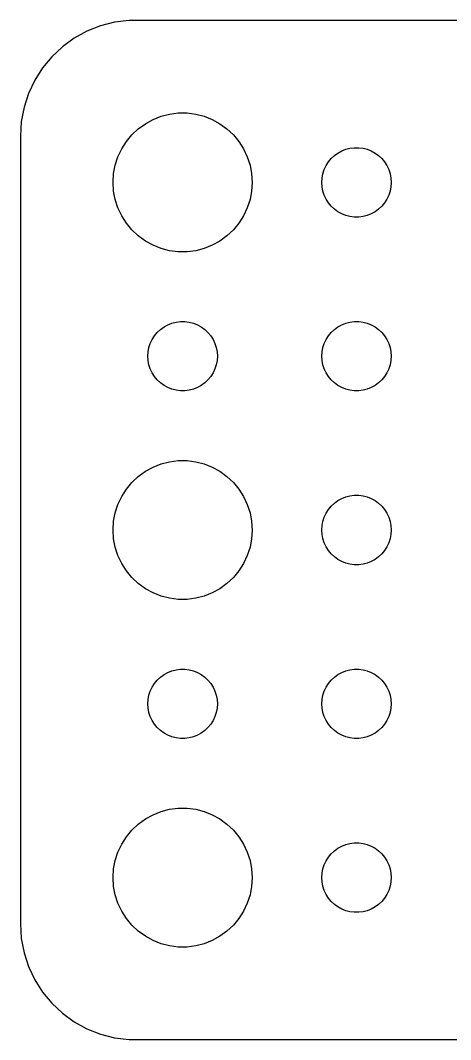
# Model space of a CAD drawing. Header units: metres. Extents: x -22 to 22, y 248 to 508.
# Drawn here: x -22 to -3.44, y 464.01 to 507.99 of the extents above; entities that cross this region are included whole.
import ezdxf

# ---------------------------------------------------------------- set-up
doc = ezdxf.new("R2010")
doc.units = ezdxf.units.M

msp = doc.modelspace()

# ---------------------------------------------------------------- linework, layer by layer
for p, q in [((-17.3139, 507.99), (-17.9369, 507.911)), ((17.3139, 507.99), (-17.3139, 507.99)), ((-18.5451, 507.755), (-19.1289, 507.524)), ((-17.9369, 507.911), (-18.5451, 507.755)), ((-19.6791, 507.222), (-20.1871, 506.853)), ((-19.1289, 507.524), (-19.6791, 507.222)), ((-20.1871, 506.853), (-20.6448, 506.423)), ((-20.6448, 506.423), (-21.0451, 505.939)), ((-21.0451, 505.939), (-21.3815, 505.409)), ((-21.3815, 505.409), (-21.6489, 504.841)), ((-21.6489, 504.841), (-21.8429, 504.243)), ((-21.8429, 504.243), (-21.9606, 503.627)), ((-21.9606, 503.627), (-22, 503)), ((-16.6075, 503.533), (-16.2773, 503.714)), ((-16.2773, 503.714), (-15.927, 503.853)), ((-15.927, 503.853), (-15.5621, 503.947)), ((-15.5621, 503.947), (-15.1884, 503.994)), ((-15.1884, 503.994), (-14.8116, 503.994)), ((-14.8116, 503.994), (-14.4379, 503.947)), ((-14.4379, 503.947), (-14.0729, 503.853)), ((-14.0729, 503.853), (-13.7227, 503.714)), ((-13.7227, 503.714), (-13.3925, 503.533)), ((-17.1869, 503.054), (-16.9123, 503.312)), ((-16.9123, 503.312), (-16.6075, 503.533)), ((-13.3925, 503.533), (-13.0877, 503.312)), ((-13.0877, 503.312), (-12.8131, 503.054)), ((-22, 503), (-22, 469)), ((-17.6289, 502.445), (-17.427, 502.763)), ((-17.427, 502.763), (-17.1869, 503.054)), ((-12.8131, 503.054), (-12.5729, 502.763)), ((-12.5729, 502.763), (-12.3711, 502.445)), ((-17.7893, 502.104), (-17.6289, 502.445)), ((-12.3711, 502.445), (-12.2107, 502.104)), ((-8.45613, 502.156), (-8.30373, 502.266)), ((-8.30373, 502.266), (-8.13866, 502.357)), ((-8.13866, 502.357), (-7.96352, 502.427)), ((-7.96352, 502.427), (-7.78107, 502.473)), ((-7.78107, 502.473), (-7.59418, 502.497)), ((-7.59418, 502.497), (-7.40581, 502.497)), ((-7.40581, 502.497), (-7.21892, 502.473)), ((-7.21892, 502.473), (-7.03647, 502.427)), ((-7.03647, 502.427), (-6.86133, 502.357)), ((-6.86133, 502.357), (-6.69626, 502.266)), ((-6.69626, 502.266), (-6.54385, 502.156)), ((-17.9057, 501.746), (-17.7893, 502.104)), ((-12.2107, 502.104), (-12.0942, 501.746)), ((-8.81445, 501.723), (-8.71352, 501.882)), ((-8.71352, 501.882), (-8.59344, 502.027)), ((-8.59344, 502.027), (-8.45613, 502.156)), ((-6.54385, 502.156), (-6.40654, 502.027)), ((-6.40654, 502.027), (-6.28647, 501.882)), ((-6.28647, 501.882), (-6.18553, 501.723)), ((-18, 501), (-17.9763, 501.376)), ((-17.9763, 501.376), (-17.9057, 501.746)), ((-12.0942, 501.746), (-12.0237, 501.376)), ((-12.0237, 501.376), (-12, 501)), ((-8.98816, 501.188), (-8.95287, 501.373)), ((-8.95287, 501.373), (-8.89465, 501.552)), ((-8.89465, 501.552), (-8.81445, 501.723)), ((-6.18553, 501.723), (-6.10533, 501.552)), ((-6.10533, 501.552), (-6.04712, 501.373)), ((-6.04712, 501.373), (-6.01183, 501.188)), ((-17.9763, 500.624), (-18, 501)), ((-12, 501), (-12.0237, 500.624)), ((-9, 501), (-8.98816, 501.188)), ((-8.98816, 500.812), (-9, 501)), ((-6.01183, 501.188), (-6, 501)), ((-6, 501), (-6.01183, 500.812)), ((-17.9057, 500.254), (-17.9763, 500.624)), ((-12.0237, 500.624), (-12.0942, 500.254)), ((-8.95287, 500.627), (-8.98816, 500.812)), ((-8.89465, 500.448), (-8.95287, 500.627)), ((-6.04712, 500.627), (-6.10533, 500.448)), ((-6.01183, 500.812), (-6.04712, 500.627)), ((-17.7893, 499.896), (-17.9057, 500.254)), ((-12.0942, 500.254), (-12.2107, 499.896)), ((-8.81445, 500.277), (-8.89465, 500.448)), ((-8.71352, 500.118), (-8.81445, 500.277)), ((-8.59344, 499.973), (-8.71352, 500.118)), ((-6.28647, 500.118), (-6.40654, 499.973)), ((-6.18553, 500.277), (-6.28647, 500.118)), ((-6.10533, 500.448), (-6.18553, 500.277)), ((-17.6289, 499.555), (-17.7893, 499.896)), ((-12.2107, 499.896), (-12.3711, 499.555)), ((-8.45613, 499.844), (-8.59344, 499.973)), ((-8.30373, 499.734), (-8.45613, 499.844)), ((-8.13866, 499.643), (-8.30373, 499.734)), ((-7.96352, 499.573), (-8.13866, 499.643)), ((-6.86133, 499.643), (-7.03647, 499.573)), ((-6.69626, 499.734), (-6.86133, 499.643)), ((-6.54385, 499.844), (-6.69626, 499.734)), ((-6.40654, 499.973), (-6.54385, 499.844)), ((-17.427, 499.237), (-17.6289, 499.555)), ((-17.1869, 498.946), (-17.427, 499.237)), ((-12.5729, 499.237), (-12.8131, 498.946)), ((-12.3711, 499.555), (-12.5729, 499.237)), ((-7.78107, 499.527), (-7.96352, 499.573)), ((-7.59418, 499.503), (-7.78107, 499.527)), ((-7.40581, 499.503), (-7.59418, 499.503)), ((-7.21892, 499.527), (-7.40581, 499.503)), ((-7.03647, 499.573), (-7.21892, 499.527)), ((-16.9123, 498.688), (-17.1869, 498.946)), ((-12.8131, 498.946), (-13.0877, 498.688)), ((-16.6075, 498.467), (-16.9123, 498.688)), ((-16.2773, 498.286), (-16.6075, 498.467)), ((-13.3925, 498.467), (-13.7227, 498.286)), ((-13.0877, 498.688), (-13.3925, 498.467)), ((-15.927, 498.147), (-16.2773, 498.286)), ((-15.5621, 498.053), (-15.927, 498.147)), ((-15.1884, 498.006), (-15.5621, 498.053)), ((-14.8116, 498.006), (-15.1884, 498.006)), ((-14.4379, 498.053), (-14.8116, 498.006)), ((-14.0729, 498.147), (-14.4379, 498.053)), ((-13.7227, 498.286), (-14.0729, 498.147)), ((-15.8037, 494.766), (-15.6387, 494.857)), ((-15.6387, 494.857), (-15.4635, 494.927)), ((-15.4635, 494.927), (-15.2811, 494.973)), ((-15.2811, 494.973), (-15.0942, 494.997)), ((-15.0942, 494.997), (-14.9058, 494.997)), ((-14.9058, 494.997), (-14.7189, 494.973)), ((-14.7189, 494.973), (-14.5365, 494.927)), ((-14.5365, 494.927), (-14.3613, 494.857)), ((-14.3613, 494.857), (-14.1963, 494.766)), ((-8.30373, 494.766), (-8.13866, 494.857)), ((-8.13866, 494.857), (-7.96352, 494.927)), ((-7.96352, 494.927), (-7.78107, 494.973)), ((-7.78107, 494.973), (-7.59418, 494.997)), ((-7.59418, 494.997), (-7.40581, 494.997)), ((-7.40581, 494.997), (-7.21892, 494.973)), ((-7.21892, 494.973), (-7.03647, 494.927)), ((-7.03647, 494.927), (-6.86133, 494.857)), ((-6.86133, 494.857), (-6.69626, 494.766)), ((-16.3145, 494.223), (-16.2135, 494.382)), ((-16.2135, 494.382), (-16.0934, 494.527)), ((-16.0934, 494.527), (-15.9561, 494.656)), ((-15.9561, 494.656), (-15.8037, 494.766)), ((-14.1963, 494.766), (-14.0439, 494.656)), ((-14.0439, 494.656), (-13.9065, 494.527)), ((-13.9065, 494.527), (-13.7865, 494.382)), ((-13.7865, 494.382), (-13.6855, 494.223)), ((-8.81445, 494.223), (-8.71352, 494.382)), ((-8.71352, 494.382), (-8.59344, 494.527)), ((-8.59344, 494.527), (-8.45613, 494.656)), ((-8.45613, 494.656), (-8.30373, 494.766)), ((-6.69626, 494.766), (-6.54385, 494.656)), ((-6.54385, 494.656), (-6.40654, 494.527)), ((-6.40654, 494.527), (-6.28647, 494.382)), ((-6.28647, 494.382), (-6.18553, 494.223)), ((-16.4529, 493.873), (-16.3947, 494.052)), ((-16.3947, 494.052), (-16.3145, 494.223)), ((-13.6855, 494.223), (-13.6053, 494.052)), ((-13.6053, 494.052), (-13.5471, 493.873)), ((-8.95287, 493.873), (-8.89465, 494.052)), ((-8.89465, 494.052), (-8.81445, 494.223)), ((-6.18553, 494.223), (-6.10533, 494.052)), ((-6.10533, 494.052), (-6.04712, 493.873)), ((-16.5, 493.5), (-16.4882, 493.688)), ((-16.4882, 493.312), (-16.5, 493.5)), ((-16.4882, 493.688), (-16.4529, 493.873)), ((-13.5471, 493.873), (-13.5118, 493.688)), ((-13.5118, 493.688), (-13.5, 493.5)), ((-13.5, 493.5), (-13.5118, 493.312)), ((-9, 493.5), (-8.98816, 493.688)), ((-8.98816, 493.312), (-9, 493.5)), ((-8.98816, 493.688), (-8.95287, 493.873)), ((-6.04712, 493.873), (-6.01183, 493.688)), ((-6.01183, 493.688), (-6, 493.5)), ((-6, 493.5), (-6.01183, 493.312)), ((-16.4529, 493.127), (-16.4882, 493.312)), ((-16.3947, 492.948), (-16.4529, 493.127)), ((-13.5471, 493.127), (-13.6053, 492.948)), ((-13.5118, 493.312), (-13.5471, 493.127)), ((-8.95287, 493.127), (-8.98816, 493.312)), ((-8.89465, 492.948), (-8.95287, 493.127)), ((-6.04712, 493.127), (-6.10533, 492.948)), ((-6.01183, 493.312), (-6.04712, 493.127)), ((-16.3145, 492.777), (-16.3947, 492.948)), ((-16.2135, 492.618), (-16.3145, 492.777)), ((-16.0934, 492.473), (-16.2135, 492.618)), ((-13.7865, 492.618), (-13.9065, 492.473)), ((-13.6855, 492.777), (-13.7865, 492.618)), ((-13.6053, 492.948), (-13.6855, 492.777)), ((-8.81445, 492.777), (-8.89465, 492.948)), ((-8.71352, 492.618), (-8.81445, 492.777)), ((-8.59344, 492.473), (-8.71352, 492.618)), ((-6.28647, 492.618), (-6.40654, 492.473)), ((-6.18553, 492.777), (-6.28647, 492.618)), ((-6.10533, 492.948), (-6.18553, 492.777)), ((-15.9561, 492.344), (-16.0934, 492.473)), ((-15.8037, 492.234), (-15.9561, 492.344)), ((-15.6387, 492.143), (-15.8037, 492.234)), ((-15.4635, 492.073), (-15.6387, 492.143)), ((-14.3613, 492.143), (-14.5365, 492.073)), ((-14.1963, 492.234), (-14.3613, 492.143)), ((-14.0439, 492.344), (-14.1963, 492.234)), ((-13.9065, 492.473), (-14.0439, 492.344)), ((-8.45613, 492.344), (-8.59344, 492.473)), ((-8.30373, 492.234), (-8.45613, 492.344)), ((-8.13866, 492.143), (-8.30373, 492.234)), ((-7.96352, 492.073), (-8.13866, 492.143)), ((-6.86133, 492.143), (-7.03647, 492.073)), ((-6.69626, 492.234), (-6.86133, 492.143)), ((-6.54385, 492.344), (-6.69626, 492.234)), ((-6.40654, 492.473), (-6.54385, 492.344)), ((-15.2811, 492.027), (-15.4635, 492.073)), ((-15.0942, 492.003), (-15.2811, 492.027)), ((-14.9058, 492.003), (-15.0942, 492.003)), ((-14.7189, 492.027), (-14.9058, 492.003)), ((-14.5365, 492.073), (-14.7189, 492.027)), ((-7.78107, 492.027), (-7.96352, 492.073)), ((-7.59418, 492.003), (-7.78107, 492.027)), ((-7.40581, 492.003), (-7.59418, 492.003)), ((-7.21892, 492.027), (-7.40581, 492.003)), ((-7.03647, 492.073), (-7.21892, 492.027)), ((-16.6075, 488.533), (-16.2773, 488.714)), ((-16.2773, 488.714), (-15.927, 488.853)), ((-15.927, 488.853), (-15.5621, 488.947)), ((-15.5621, 488.947), (-15.1884, 488.994)), ((-15.1884, 488.994), (-14.8116, 488.994)), ((-14.8116, 488.994), (-14.4379, 488.947)), ((-14.4379, 488.947), (-14.0729, 488.853)), ((-14.0729, 488.853), (-13.7227, 488.714)), ((-13.7227, 488.714), (-13.3925, 488.533)), ((-17.1869, 488.054), (-16.9123, 488.312)), ((-16.9123, 488.312), (-16.6075, 488.533)), ((-13.3925, 488.533), (-13.0877, 488.312)), ((-13.0877, 488.312), (-12.8131, 488.054)), ((-17.6289, 487.445), (-17.427, 487.763)), ((-17.427, 487.763), (-17.1869, 488.054)), ((-12.8131, 488.054), (-12.5729, 487.763)), ((-12.5729, 487.763), (-12.3711, 487.445)), ((-17.7893, 487.104), (-17.6289, 487.445)), ((-12.3711, 487.445), (-12.2107, 487.104)), ((-8.30373, 487.266), (-8.13866, 487.357)), ((-8.13866, 487.357), (-7.96352, 487.427)), ((-7.96352, 487.427), (-7.78107, 487.473)), ((-7.78107, 487.473), (-7.59418, 487.497)), ((-7.59418, 487.497), (-7.40581, 487.497)), ((-7.40581, 487.497), (-7.21892, 487.473)), ((-7.21892, 487.473), (-7.03647, 487.427)), ((-7.03647, 487.427), (-6.86133, 487.357)), ((-6.86133, 487.357), (-6.69626, 487.266)), ((-17.9057, 486.746), (-17.7893, 487.104)), ((-12.2107, 487.104), (-12.0942, 486.746)), ((-8.81445, 486.723), (-8.71352, 486.882)), ((-8.71352, 486.882), (-8.59344, 487.027)), ((-8.59344, 487.027), (-8.45613, 487.156)), ((-8.45613, 487.156), (-8.30373, 487.266)), ((-6.69626, 487.266), (-6.54385, 487.156)), ((-6.54385, 487.156), (-6.40654, 487.027)), ((-6.40654, 487.027), (-6.28647, 486.882)), ((-6.28647, 486.882), (-6.18553, 486.723)), ((-17.9763, 486.376), (-17.9057, 486.746)), ((-12.0942, 486.746), (-12.0237, 486.376)), ((-8.95287, 486.373), (-8.89465, 486.552)), ((-8.89465, 486.552), (-8.81445, 486.723)), ((-6.18553, 486.723), (-6.10533, 486.552)), ((-6.10533, 486.552), (-6.04712, 486.373)), ((-18, 486), (-17.9763, 486.376)), ((-17.9763, 485.624), (-18, 486)), ((-12.0237, 486.376), (-12, 486)), ((-12, 486), (-12.0237, 485.624)), ((-9, 486), (-8.98816, 486.188)), ((-8.98816, 485.812), (-9, 486)), ((-8.98816, 486.188), (-8.95287, 486.373)), ((-6.04712, 486.373), (-6.01183, 486.188)), ((-6.01183, 486.188), (-6, 486)), ((-6, 486), (-6.01183, 485.812)), ((-17.9057, 485.254), (-17.9763, 485.624)), ((-12.0237, 485.624), (-12.0942, 485.254)), ((-8.95287, 485.627), (-8.98816, 485.812)), ((-8.89465, 485.448), (-8.95287, 485.627)), ((-6.04712, 485.627), (-6.10533, 485.448)), ((-6.01183, 485.812), (-6.04712, 485.627)), ((-17.7893, 484.896), (-17.9057, 485.254)), ((-12.0942, 485.254), (-12.2107, 484.896)), ((-8.81445, 485.277), (-8.89465, 485.448)), ((-8.71352, 485.118), (-8.81445, 485.277)), ((-8.59344, 484.973), (-8.71352, 485.118)), ((-6.28647, 485.118), (-6.40654, 484.973)), ((-6.18553, 485.277), (-6.28647, 485.118)), ((-6.10533, 485.448), (-6.18553, 485.277)), ((-17.6289, 484.555), (-17.7893, 484.896)), ((-12.2107, 484.896), (-12.3711, 484.555)), ((-8.45613, 484.844), (-8.59344, 484.973)), ((-8.30373, 484.734), (-8.45613, 484.844)), ((-8.13866, 484.643), (-8.30373, 484.734)), ((-6.69626, 484.734), (-6.86133, 484.643)), ((-6.54385, 484.844), (-6.69626, 484.734)), ((-6.40654, 484.973), (-6.54385, 484.844)), ((-17.427, 484.237), (-17.6289, 484.555)), ((-17.1869, 483.946), (-17.427, 484.237)), ((-12.5729, 484.237), (-12.8131, 483.946)), ((-12.3711, 484.555), (-12.5729, 484.237)), ((-7.96352, 484.573), (-8.13866, 484.643)), ((-7.78107, 484.527), (-7.96352, 484.573)), ((-7.59418, 484.503), (-7.78107, 484.527)), ((-7.40581, 484.503), (-7.59418, 484.503)), ((-7.21892, 484.527), (-7.40581, 484.503)), ((-7.03647, 484.573), (-7.21892, 484.527)), ((-6.86133, 484.643), (-7.03647, 484.573)), ((-16.9123, 483.688), (-17.1869, 483.946)), ((-12.8131, 483.946), (-13.0877, 483.688)), ((-16.6075, 483.467), (-16.9123, 483.688)), ((-16.2773, 483.286), (-16.6075, 483.467)), ((-13.3925, 483.467), (-13.7227, 483.286)), ((-13.0877, 483.688), (-13.3925, 483.467)), ((-15.927, 483.147), (-16.2773, 483.286)), ((-15.5621, 483.053), (-15.927, 483.147)), ((-15.1884, 483.006), (-15.5621, 483.053)), ((-14.8116, 483.006), (-15.1884, 483.006)), ((-14.4379, 483.053), (-14.8116, 483.006)), ((-14.0729, 483.147), (-14.4379, 483.053)), ((-13.7227, 483.286), (-14.0729, 483.147)), ((-15.8037, 479.766), (-15.6387, 479.857)), ((-15.6387, 479.857), (-15.4635, 479.927)), ((-15.4635, 479.927), (-15.2811, 479.973)), ((-15.2811, 479.973), (-15.0942, 479.997)), ((-15.0942, 479.997), (-14.9058, 479.997)), ((-14.9058, 479.997), (-14.7189, 479.973)), ((-14.7189, 479.973), (-14.5365, 479.927)), ((-14.5365, 479.927), (-14.3613, 479.857)), ((-14.3613, 479.857), (-14.1963, 479.766)), ((-8.30373, 479.766), (-8.13866, 479.857)), ((-8.13866, 479.857), (-7.96352, 479.927)), ((-7.96352, 479.927), (-7.78107, 479.973)), ((-7.78107, 479.973), (-7.59418, 479.997)), ((-7.59418, 479.997), (-7.40581, 479.997)), ((-7.40581, 479.997), (-7.21892, 479.973)), ((-7.21892, 479.973), (-7.03647, 479.927)), ((-7.03647, 479.927), (-6.86133, 479.857)), ((-6.86133, 479.857), (-6.69626, 479.766)), ((-16.2135, 479.382), (-16.0934, 479.527)), ((-16.0934, 479.527), (-15.9561, 479.656)), ((-15.9561, 479.656), (-15.8037, 479.766)), ((-14.1963, 479.766), (-14.0439, 479.656)), ((-14.0439, 479.656), (-13.9065, 479.527)), ((-13.9065, 479.527), (-13.7865, 479.382)), ((-8.71352, 479.382), (-8.59344, 479.527)), ((-8.59344, 479.527), (-8.45613, 479.656)), ((-8.45613, 479.656), (-8.30373, 479.766)), ((-6.69626, 479.766), (-6.54385, 479.656)), ((-6.54385, 479.656), (-6.40654, 479.527)), ((-6.40654, 479.527), (-6.28647, 479.382)), ((-16.4529, 478.873), (-16.3947, 479.052)), ((-16.3947, 479.052), (-16.3145, 479.223)), ((-16.3145, 479.223), (-16.2135, 479.382)), ((-13.7865, 479.382), (-13.6855, 479.223)), ((-13.6855, 479.223), (-13.6053, 479.052)), ((-13.6053, 479.052), (-13.5471, 478.873)), ((-8.95287, 478.873), (-8.89465, 479.052)), ((-8.89465, 479.052), (-8.81445, 479.223)), ((-8.81445, 479.223), (-8.71352, 479.382)), ((-6.28647, 479.382), (-6.18553, 479.223)), ((-6.18553, 479.223), (-6.10533, 479.052)), ((-6.10533, 479.052), (-6.04712, 478.873)), ((-16.5, 478.5), (-16.4882, 478.688)), ((-16.4882, 478.688), (-16.4529, 478.873)), ((-13.5471, 478.873), (-13.5118, 478.688)), ((-13.5118, 478.688), (-13.5, 478.5)), ((-9, 478.5), (-8.98816, 478.688)), ((-8.98816, 478.688), (-8.95287, 478.873)), ((-6.04712, 478.873), (-6.01183, 478.688)), ((-6.01183, 478.688), (-6, 478.5)), ((-16.4882, 478.312), (-16.5, 478.5)), ((-16.4529, 478.127), (-16.4882, 478.312)), ((-16.3947, 477.948), (-16.4529, 478.127)), ((-13.5471, 478.127), (-13.6053, 477.948)), ((-13.5118, 478.312), (-13.5471, 478.127)), ((-13.5, 478.5), (-13.5118, 478.312)), ((-8.98816, 478.312), (-9, 478.5)), ((-8.95287, 478.127), (-8.98816, 478.312)), ((-8.89465, 477.948), (-8.95287, 478.127)), ((-6.04712, 478.127), (-6.10533, 477.948)), ((-6.01183, 478.312), (-6.04712, 478.127)), ((-6, 478.5), (-6.01183, 478.312)), ((-16.3145, 477.777), (-16.3947, 477.948)), ((-16.2135, 477.618), (-16.3145, 477.777)), ((-13.6855, 477.777), (-13.7865, 477.618)), ((-13.6053, 477.948), (-13.6855, 477.777)), ((-8.81445, 477.777), (-8.89465, 477.948)), ((-8.71352, 477.618), (-8.81445, 477.777)), ((-6.18553, 477.777), (-6.28647, 477.618)), ((-6.10533, 477.948), (-6.18553, 477.777)), ((-16.0934, 477.473), (-16.2135, 477.618)), ((-15.9561, 477.344), (-16.0934, 477.473)), ((-15.8037, 477.234), (-15.9561, 477.344)), ((-15.6387, 477.143), (-15.8037, 477.234)), ((-14.1963, 477.234), (-14.3613, 477.143)), ((-14.0439, 477.344), (-14.1963, 477.234)), ((-13.9065, 477.473), (-14.0439, 477.344)), ((-13.7865, 477.618), (-13.9065, 477.473)), ((-8.59344, 477.473), (-8.71352, 477.618)), ((-8.45613, 477.344), (-8.59344, 477.473)), ((-8.30373, 477.234), (-8.45613, 477.344)), ((-8.13866, 477.143), (-8.30373, 477.234)), ((-6.69626, 477.234), (-6.86133, 477.143)), ((-6.54385, 477.344), (-6.69626, 477.234)), ((-6.40654, 477.473), (-6.54385, 477.344)), ((-6.28647, 477.618), (-6.40654, 477.473)), ((-15.4635, 477.073), (-15.6387, 477.143)), ((-15.2811, 477.027), (-15.4635, 477.073)), ((-15.0942, 477.003), (-15.2811, 477.027)), ((-14.9058, 477.003), (-15.0942, 477.003)), ((-14.7189, 477.027), (-14.9058, 477.003)), ((-14.5365, 477.073), (-14.7189, 477.027)), ((-14.3613, 477.143), (-14.5365, 477.073)), ((-7.96352, 477.073), (-8.13866, 477.143)), ((-7.78107, 477.027), (-7.96352, 477.073)), ((-7.59418, 477.003), (-7.78107, 477.027)), ((-7.40581, 477.003), (-7.59418, 477.003)), ((-7.21892, 477.027), (-7.40581, 477.003)), ((-7.03647, 477.073), (-7.21892, 477.027)), ((-6.86133, 477.143), (-7.03647, 477.073)), ((-16.6075, 473.533), (-16.2773, 473.714)), ((-16.2773, 473.714), (-15.927, 473.853)), ((-15.927, 473.853), (-15.5621, 473.947)), ((-15.5621, 473.947), (-15.1884, 473.994)), ((-15.1884, 473.994), (-14.8116, 473.994)), ((-14.8116, 473.994), (-14.4379, 473.947)), ((-14.4379, 473.947), (-14.0729, 473.853)), ((-14.0729, 473.853), (-13.7227, 473.714)), ((-13.7227, 473.714), (-13.3925, 473.533)), ((-17.1869, 473.054), (-16.9123, 473.312)), ((-16.9123, 473.312), (-16.6075, 473.533)), ((-13.3925, 473.533), (-13.0877, 473.312)), ((-13.0877, 473.312), (-12.8131, 473.054)), ((-17.427, 472.763), (-17.1869, 473.054)), ((-12.8131, 473.054), (-12.5729, 472.763)), ((-17.7893, 472.104), (-17.6289, 472.445)), ((-17.6289, 472.445), (-17.427, 472.763)), ((-12.5729, 472.763), (-12.3711, 472.445)), ((-12.3711, 472.445), (-12.2107, 472.104)), ((-8.30373, 472.266), (-8.13866, 472.357)), ((-8.13866, 472.357), (-7.96352, 472.427)), ((-7.96352, 472.427), (-7.78107, 472.473)), ((-7.78107, 472.473), (-7.59418, 472.497)), ((-7.59418, 472.497), (-7.40581, 472.497)), ((-7.40581, 472.497), (-7.21892, 472.473)), ((-7.21892, 472.473), (-7.03647, 472.427)), ((-7.03647, 472.427), (-6.86133, 472.357)), ((-6.86133, 472.357), (-6.69626, 472.266)), ((-17.9057, 471.746), (-17.7893, 472.104)), ((-12.2107, 472.104), (-12.0942, 471.746)), ((-8.71352, 471.882), (-8.59344, 472.027)), ((-8.59344, 472.027), (-8.45613, 472.156)), ((-8.45613, 472.156), (-8.30373, 472.266)), ((-6.69626, 472.266), (-6.54385, 472.156)), ((-6.54385, 472.156), (-6.40654, 472.027)), ((-6.40654, 472.027), (-6.28647, 471.882)), ((-17.9763, 471.376), (-17.9057, 471.746)), ((-12.0942, 471.746), (-12.0237, 471.376)), ((-8.95287, 471.373), (-8.89465, 471.552)), ((-8.89465, 471.552), (-8.81445, 471.723)), ((-8.81445, 471.723), (-8.71352, 471.882)), ((-6.28647, 471.882), (-6.18553, 471.723)), ((-6.18553, 471.723), (-6.10533, 471.552)), ((-6.10533, 471.552), (-6.04712, 471.373)), ((-18, 471), (-17.9763, 471.376)), ((-12.0237, 471.376), (-12, 471)), ((-9, 471), (-8.98816, 471.188)), ((-8.98816, 471.188), (-8.95287, 471.373)), ((-6.04712, 471.373), (-6.01183, 471.188)), ((-6.01183, 471.188), (-6, 471)), ((-17.9763, 470.624), (-18, 471)), ((-17.9057, 470.254), (-17.9763, 470.624)), ((-12.0237, 470.624), (-12.0942, 470.254)), ((-12, 471), (-12.0237, 470.624)), ((-8.98816, 470.812), (-9, 471)), ((-8.95287, 470.627), (-8.98816, 470.812)), ((-8.89465, 470.448), (-8.95287, 470.627)), ((-6.04712, 470.627), (-6.10533, 470.448)), ((-6.01183, 470.812), (-6.04712, 470.627)), ((-6, 471), (-6.01183, 470.812)), ((-17.7893, 469.896), (-17.9057, 470.254)), ((-12.0942, 470.254), (-12.2107, 469.896)), ((-8.81445, 470.277), (-8.89465, 470.448)), ((-8.71352, 470.118), (-8.81445, 470.277)), ((-6.18553, 470.277), (-6.28647, 470.118)), ((-6.10533, 470.448), (-6.18553, 470.277)), ((-17.6289, 469.555), (-17.7893, 469.896)), ((-12.2107, 469.896), (-12.3711, 469.555)), ((-8.59344, 469.973), (-8.71352, 470.118)), ((-8.45613, 469.844), (-8.59344, 469.973)), ((-8.30373, 469.734), (-8.45613, 469.844)), ((-8.13866, 469.643), (-8.30373, 469.734)), ((-6.69626, 469.734), (-6.86133, 469.643)), ((-6.54385, 469.844), (-6.69626, 469.734)), ((-6.40654, 469.973), (-6.54385, 469.844)), ((-6.28647, 470.118), (-6.40654, 469.973)), ((-17.427, 469.237), (-17.6289, 469.555)), ((-12.3711, 469.555), (-12.5729, 469.237)), ((-7.96352, 469.573), (-8.13866, 469.643)), ((-7.78107, 469.527), (-7.96352, 469.573)), ((-7.59418, 469.503), (-7.78107, 469.527)), ((-7.40581, 469.503), (-7.59418, 469.503)), ((-7.21892, 469.527), (-7.40581, 469.503)), ((-7.03647, 469.573), (-7.21892, 469.527)), ((-6.86133, 469.643), (-7.03647, 469.573)), ((-22, 469), (-21.9606, 468.373)), ((-17.1869, 468.946), (-17.427, 469.237)), ((-16.9123, 468.688), (-17.1869, 468.946)), ((-12.8131, 468.946), (-13.0877, 468.688)), ((-12.5729, 469.237), (-12.8131, 468.946)), ((-16.6075, 468.467), (-16.9123, 468.688)), ((-16.2773, 468.286), (-16.6075, 468.467)), ((-13.3925, 468.467), (-13.7227, 468.286)), ((-13.0877, 468.688), (-13.3925, 468.467)), ((-21.9606, 468.373), (-21.8429, 467.757)), ((-15.927, 468.147), (-16.2773, 468.286)), ((-15.5621, 468.053), (-15.927, 468.147)), ((-15.1884, 468.006), (-15.5621, 468.053)), ((-14.8116, 468.006), (-15.1884, 468.006)), ((-14.4379, 468.053), (-14.8116, 468.006)), ((-14.0729, 468.147), (-14.4379, 468.053)), ((-13.7227, 468.286), (-14.0729, 468.147)), ((-21.8429, 467.757), (-21.6489, 467.159)), ((-21.6489, 467.159), (-21.3815, 466.591)), ((-21.3815, 466.591), (-21.0451, 466.061)), ((-21.0451, 466.061), (-20.6448, 465.577)), ((-20.6448, 465.577), (-20.1871, 465.147)), ((-20.1871, 465.147), (-19.6791, 464.778)), ((-19.6791, 464.778), (-19.1289, 464.476)), ((-19.1289, 464.476), (-18.5451, 464.245)), ((-18.5451, 464.245), (-17.9369, 464.089)), ((-17.9369, 464.089), (-17.3139, 464.01)), ((-17.3139, 464.01), (17.3139, 464.01))]:
    msp.add_line(p, q)

doc.saveas('drawing.dxf')
